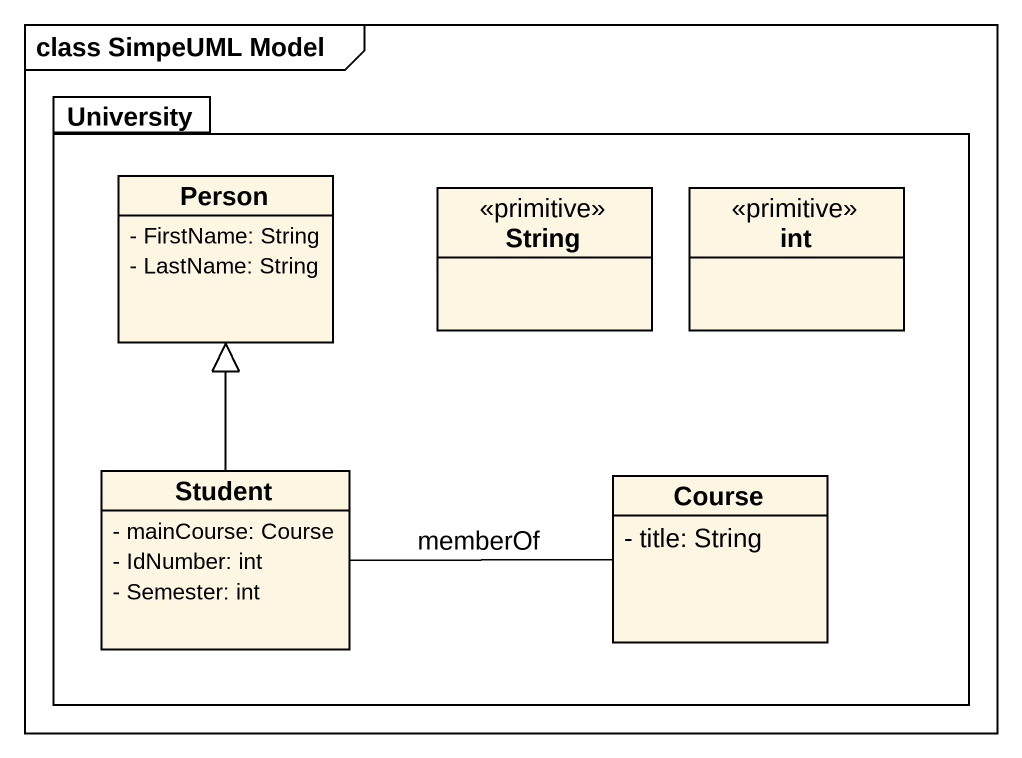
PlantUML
@startuml
mainframe class SimpeUML Model
hide circle
hide empty members
skinparam classAttributeIconSize 0
package University {
  class "Person" as Person_ {
    - FirstName: String
    - LastName: String
  }
  class String <<primitive>>
  class int <<primitive>>
  class Student {
    - mainCourse: Course
    - IdNumber: int
    - Semester: int
  }
  class Course {
    - title: String
  }
}
Student -up-|> Person_
Student -right- Course : memberOf
@enduml
